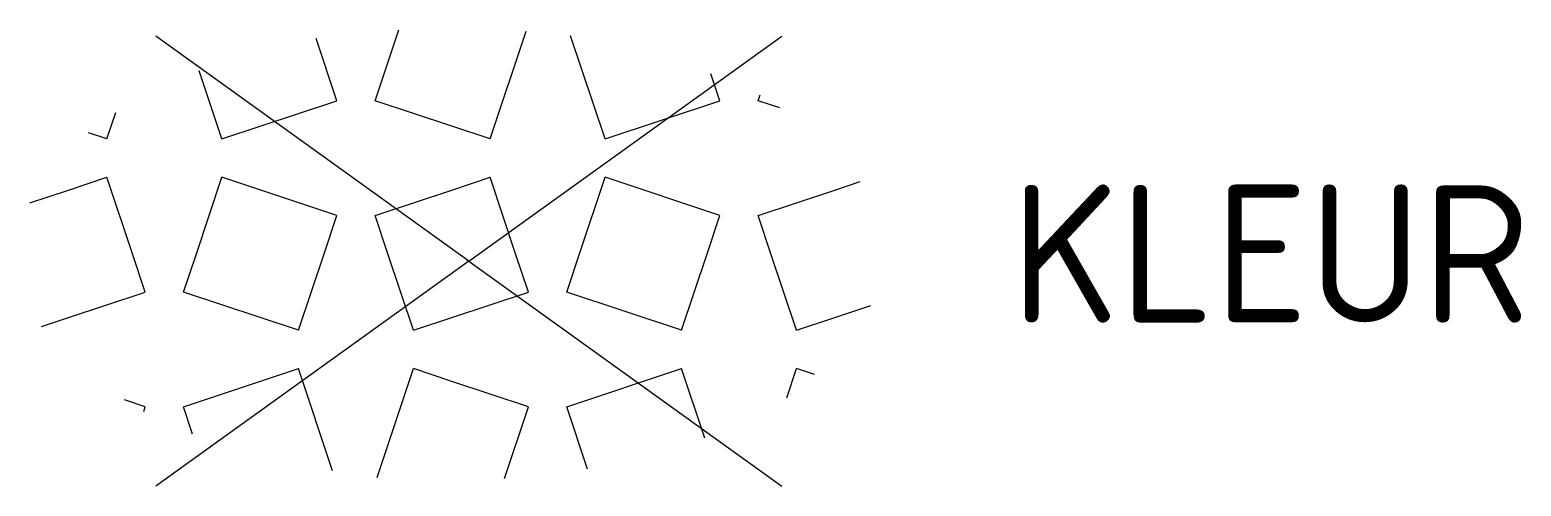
# Model space of a CAD drawing. Extents: x -5.5 to 14, y -3 to 2.9.
import ezdxf
from ezdxf.enums import TextEntityAlignment as Align

# ---------------------------------------------------------------- set-up
doc = ezdxf.new("R2010")
doc.units = 0
doc.header["$LTSCALE"] = 0.2
doc.styles.add('NLCS-ISO', font='NLCS-ISO.ttf')

msp = doc.modelspace()

# ---------------------------------------------------------------- linework, layer by layer
for p, q in [((-0.996, 2), (-0.687, 2.926)), ((0.227, -0.096), (-3.856, 2.844)), ((-1.496, 2), (-1.767, 2.813)), ((0.227, -0.096), (4.311, 2.844)), ((0.505, 1.5), (0.974, 2.909)), ((2.005, 1.5), (1.556, 2.845)), ((-2.996, 1.5), (-3.293, 2.391)), ((3.505, 2), (3.388, 2.35)), ((-2.996, 1.5), (-1.496, 2)), ((0.004, 1.667), (-0.996, 2)), ((2.005, 1.5), (3.505, 2)), ((4.005, 2), (4.03, 2.078)), ((4.286, 1.906), (4.005, 2)), ((-4.496, 1.5), (-4.38, 1.846)), ((-4.496, 1.5), (-4.737, 1.58)), ((0.505, 1.5), (0.005, 1.667)), ((-4.996, 0.833), (-4.496, 1)), ((-4.162, 0), (-4.496, 1)), ((-3.329, 0), (-2.996, 1)), ((-1.496, 0.5), (-2.996, 1)), ((0.005, 0.833), (0.505, 1)), ((0.838, 0), (0.505, 1)), ((1.671, 0), (2.005, 1)), ((3.505, 0.5), (2.005, 1)), ((-5.502, 0.665), (-4.996, 0.833)), ((-0.996, 0.5), (0.004, 0.833)), ((4.005, 0.5), (5.005, 0.833)), ((5.005, 0.833), (5.334, 0.943)), ((-1.662, 0), (-1.496, 0.5)), ((-0.829, 0), (-0.996, 0.5)), ((3.338, 0), (3.505, 0.5)), ((4.171, 0), (4.005, 0.5)), ((-3.996, -0.5), (-4.162, 0)), ((0.227, -0.096), (-3.856, -3.036)), ((-3.496, -0.5), (-3.329, 0)), ((-1.996, -1), (-1.662, 0)), ((-0.496, -1), (-0.829, 0)), ((0.227, -0.096), (4.311, -3.036)), ((1.005, -0.5), (0.838, 0)), ((1.505, -0.5), (1.671, 0)), ((3.005, -1), (3.338, 0)), ((4.505, -1), (4.171, 0)), ((-4.996, -0.833), (-3.996, -0.5)), ((-1.996, -1), (-3.496, -0.5)), ((0.005, -0.833), (1.005, -0.5)), ((3.005, -1), (1.505, -0.5)), ((5.005, -0.833), (5.475, -0.677)), ((-5.349, -0.951), (-4.996, -0.833)), ((-0.496, -1), (0.004, -0.833)), ((4.505, -1), (5.005, -0.833)), ((-3.496, -2), (-1.996, -1.5)), ((-1.551, -2.834), (-1.996, -1.5)), ((-0.97, -2.923), (-0.496, -1.5)), ((0.004, -1.667), (-0.496, -1.5)), ((1.505, -2), (3.005, -1.5)), ((3.307, -2.407), (3.005, -1.5)), ((4.378, -1.881), (4.505, -1.5)), ((4.74, -1.579), (4.505, -1.5)), ((1.005, -2), (0.005, -1.667)), ((-3.996, -2), (-4.267, -1.91)), ((-4.016, -2.061), (-3.996, -2)), ((-3.377, -2.357), (-3.496, -2)), ((0.693, -2.936), (1.005, -2)), ((1.776, -2.814), (1.505, -2))]:
    msp.add_line(p, q)

# ---------------------------------------------------------------- texts
at = {"style": 'NLCS-ISO'}
msp.add_attdef('KLEUR', text='', height=1.8, dxfattribs=at).set_placement((7.3, 0), align=Align.MIDDLE_LEFT)

doc.saveas('drawing.dxf')
